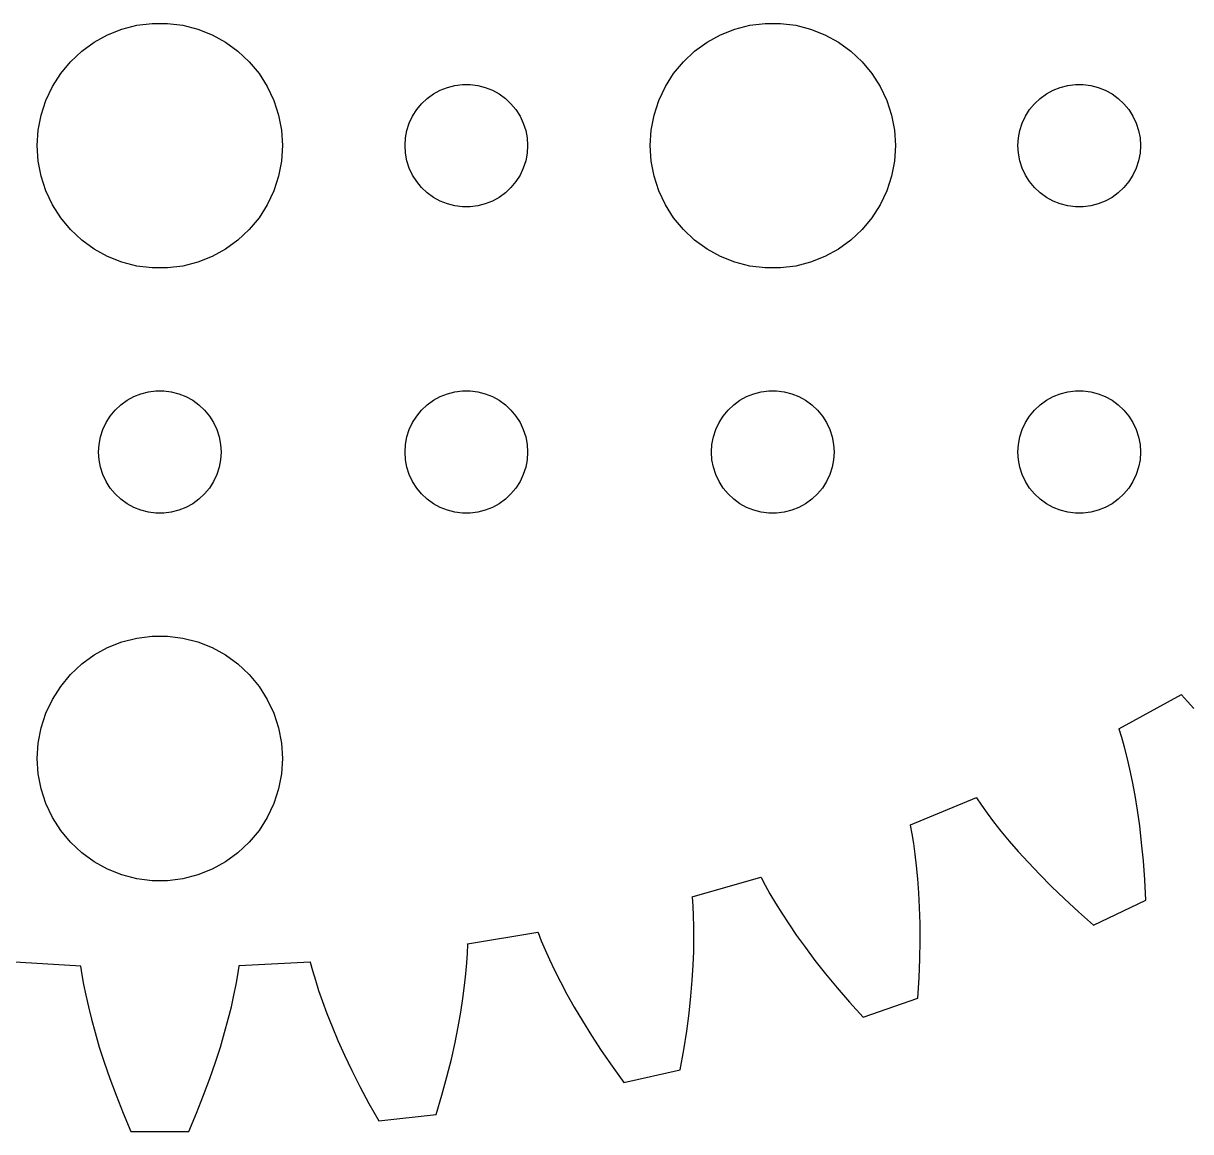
# Model space of a CAD drawing. Header units: metres. Extents: x -54 to 54, y -54 to 54.
# Drawn here: x -3.34 to 25.23, y -54.14 to -27.01 of the extents above; entities that cross this region are included whole.
import ezdxf

# ---------------------------------------------------------------- set-up
doc = ezdxf.new("R2010")
doc.units = ezdxf.units.M

msp = doc.modelspace()

# ---------------------------------------------------------------- linework, layer by layer
for p, q in [((-0.927048, -27.1468), (-0.562134, -27.0531)), ((-0.562134, -27.0531), (-0.18837, -27.0059)), ((-0.18837, -27.0059), (0.18837, -27.0059)), ((0.18837, -27.0059), (0.562134, -27.0531)), ((0.562134, -27.0531), (0.927048, -27.1468)), ((14.0729, -27.1468), (14.4379, -27.0531)), ((14.4379, -27.0531), (14.8116, -27.0059)), ((14.8116, -27.0059), (15.1884, -27.0059)), ((15.1884, -27.0059), (15.5621, -27.0531)), ((15.5621, -27.0531), (15.927, -27.1468)), ((-1.60747, -27.467), (-1.27733, -27.2855)), ((-1.27733, -27.2855), (-0.927048, -27.1468)), ((0.927048, -27.1468), (1.27733, -27.2855)), ((1.27733, -27.2855), (1.60747, -27.467)), ((13.3925, -27.467), (13.7227, -27.2855)), ((13.7227, -27.2855), (14.0729, -27.1468)), ((15.927, -27.1468), (16.2773, -27.2855)), ((16.2773, -27.2855), (16.6075, -27.467)), ((-2.1869, -27.9464), (-1.91226, -27.6884)), ((-1.91226, -27.6884), (-1.60747, -27.467)), ((1.60747, -27.467), (1.91226, -27.6884)), ((1.91226, -27.6884), (2.1869, -27.9464)), ((12.8131, -27.9464), (13.0877, -27.6884)), ((13.0877, -27.6884), (13.3925, -27.467)), ((16.6075, -27.467), (16.9123, -27.6884)), ((16.9123, -27.6884), (17.1869, -27.9464)), ((-2.42705, -28.2366), (-2.1869, -27.9464)), ((2.1869, -27.9464), (2.42705, -28.2366)), ((12.5729, -28.2366), (12.8131, -27.9464)), ((17.1869, -27.9464), (17.427, -28.2366)), ((-2.62891, -28.5547), (-2.42705, -28.2366)), ((2.42705, -28.2366), (2.62891, -28.5547)), ((12.3711, -28.5547), (12.5729, -28.2366)), ((17.427, -28.2366), (17.6289, -28.5547)), ((-2.78932, -28.8956), (-2.62891, -28.5547)), ((2.62891, -28.5547), (2.78932, -28.8956)), ((7.03647, -28.5734), (7.21892, -28.5266)), ((7.21892, -28.5266), (7.40581, -28.503)), ((7.40581, -28.503), (7.59418, -28.503)), ((7.59418, -28.503), (7.78107, -28.5266)), ((7.78107, -28.5266), (7.96352, -28.5734)), ((12.2107, -28.8956), (12.3711, -28.5547)), ((17.6289, -28.5547), (17.7893, -28.8956)), ((22.0365, -28.5734), (22.2189, -28.5266)), ((22.2189, -28.5266), (22.4058, -28.503)), ((22.4058, -28.503), (22.5942, -28.503)), ((22.5942, -28.503), (22.7811, -28.5266)), ((22.7811, -28.5266), (22.9635, -28.5734)), ((6.40654, -28.9732), (6.54385, -28.8442)), ((6.54385, -28.8442), (6.69626, -28.7335)), ((6.69626, -28.7335), (6.86133, -28.6427)), ((6.86133, -28.6427), (7.03647, -28.5734)), ((7.96352, -28.5734), (8.13866, -28.6427)), ((8.13866, -28.6427), (8.30373, -28.7335)), ((8.30373, -28.7335), (8.45613, -28.8442)), ((8.45613, -28.8442), (8.59344, -28.9732)), ((21.4065, -28.9732), (21.5439, -28.8442)), ((21.5439, -28.8442), (21.6963, -28.7335)), ((21.6963, -28.7335), (21.8613, -28.6427)), ((21.8613, -28.6427), (22.0365, -28.5734)), ((22.9635, -28.5734), (23.1387, -28.6427)), ((23.1387, -28.6427), (23.3037, -28.7335)), ((23.3037, -28.7335), (23.4561, -28.8442)), ((23.4561, -28.8442), (23.5934, -28.9732)), ((-2.90575, -29.2539), (-2.78932, -28.8956)), ((2.78932, -28.8956), (2.90575, -29.2539)), ((6.18553, -29.2774), (6.28647, -29.1183)), ((6.28647, -29.1183), (6.40654, -28.9732)), ((8.59344, -28.9732), (8.71352, -29.1183)), ((8.71352, -29.1183), (8.81445, -29.2774)), ((12.0942, -29.2539), (12.2107, -28.8956)), ((17.7893, -28.8956), (17.9057, -29.2539)), ((21.1855, -29.2774), (21.2865, -29.1183)), ((21.2865, -29.1183), (21.4065, -28.9732)), ((23.5934, -28.9732), (23.7135, -29.1183)), ((23.7135, -29.1183), (23.8145, -29.2774)), ((-2.97633, -29.624), (-2.90575, -29.2539)), ((2.90575, -29.2539), (2.97633, -29.624)), ((6.10533, -29.4478), (6.18553, -29.2774)), ((8.81445, -29.2774), (8.89465, -29.4478)), ((12.0237, -29.624), (12.0942, -29.2539)), ((17.9057, -29.2539), (17.9763, -29.624)), ((21.1053, -29.4478), (21.1855, -29.2774)), ((23.8145, -29.2774), (23.8947, -29.4478)), ((-3, -30), (-2.97633, -29.624)), ((2.97633, -29.624), (3, -30)), ((6.01183, -29.812), (6.04712, -29.627)), ((6.04712, -29.627), (6.10533, -29.4478)), ((8.89465, -29.4478), (8.95287, -29.627)), ((8.95287, -29.627), (8.98816, -29.812)), ((12, -30), (12.0237, -29.624)), ((17.9763, -29.624), (18, -30)), ((21.0118, -29.812), (21.0471, -29.627)), ((21.0471, -29.627), (21.1053, -29.4478)), ((23.8947, -29.4478), (23.9529, -29.627)), ((23.9529, -29.627), (23.9882, -29.812)), ((6, -30), (6.01183, -29.812)), ((8.98816, -29.812), (9, -30)), ((21, -30), (21.0118, -29.812)), ((23.9882, -29.812), (24, -30)), ((-2.97633, -30.376), (-3, -30)), ((3, -30), (2.97633, -30.376)), ((6.01183, -30.188), (6, -30)), ((6.04712, -30.373), (6.01183, -30.188)), ((8.98816, -30.188), (8.95287, -30.373)), ((9, -30), (8.98816, -30.188)), ((12.0237, -30.376), (12, -30)), ((18, -30), (17.9763, -30.376)), ((21.0118, -30.188), (21, -30)), ((21.0471, -30.373), (21.0118, -30.188)), ((23.9882, -30.188), (23.9529, -30.373)), ((24, -30), (23.9882, -30.188)), ((-2.90575, -30.7461), (-2.97633, -30.376)), ((2.97633, -30.376), (2.90575, -30.7461)), ((6.10533, -30.5522), (6.04712, -30.373)), ((6.18553, -30.7226), (6.10533, -30.5522)), ((8.89465, -30.5522), (8.81445, -30.7226)), ((8.95287, -30.373), (8.89465, -30.5522)), ((12.0942, -30.7461), (12.0237, -30.376)), ((17.9763, -30.376), (17.9057, -30.7461)), ((21.1053, -30.5522), (21.0471, -30.373)), ((21.1855, -30.7226), (21.1053, -30.5522)), ((23.8947, -30.5522), (23.8145, -30.7226)), ((23.9529, -30.373), (23.8947, -30.5522)), ((-2.78932, -31.1044), (-2.90575, -30.7461)), ((2.90575, -30.7461), (2.78932, -31.1044)), ((6.28647, -30.8817), (6.18553, -30.7226)), ((8.81445, -30.7226), (8.71352, -30.8817)), ((12.2107, -31.1044), (12.0942, -30.7461)), ((17.9057, -30.7461), (17.7893, -31.1044)), ((21.2865, -30.8817), (21.1855, -30.7226)), ((23.8145, -30.7226), (23.7135, -30.8817)), ((-2.62891, -31.4453), (-2.78932, -31.1044)), ((2.78932, -31.1044), (2.62891, -31.4453)), ((6.40654, -31.0268), (6.28647, -30.8817)), ((6.54385, -31.1558), (6.40654, -31.0268)), ((8.59344, -31.0268), (8.45613, -31.1558)), ((8.71352, -30.8817), (8.59344, -31.0268)), ((12.3711, -31.4453), (12.2107, -31.1044)), ((17.7893, -31.1044), (17.6289, -31.4453)), ((21.4065, -31.0268), (21.2865, -30.8817)), ((21.5439, -31.1558), (21.4065, -31.0268)), ((23.5934, -31.0268), (23.4561, -31.1558)), ((23.7135, -30.8817), (23.5934, -31.0268)), ((6.69626, -31.2665), (6.54385, -31.1558)), ((6.86133, -31.3572), (6.69626, -31.2665)), ((7.03647, -31.4266), (6.86133, -31.3572)), ((8.13866, -31.3572), (7.96352, -31.4266)), ((8.30373, -31.2665), (8.13866, -31.3572)), ((8.45613, -31.1558), (8.30373, -31.2665)), ((21.6963, -31.2665), (21.5439, -31.1558)), ((21.8613, -31.3572), (21.6963, -31.2665)), ((22.0365, -31.4266), (21.8613, -31.3572)), ((23.1387, -31.3572), (22.9635, -31.4266)), ((23.3037, -31.2665), (23.1387, -31.3572)), ((23.4561, -31.1558), (23.3037, -31.2665)), ((-2.42705, -31.7634), (-2.62891, -31.4453)), ((2.62891, -31.4453), (2.42705, -31.7634)), ((7.21892, -31.4734), (7.03647, -31.4266)), ((7.40581, -31.497), (7.21892, -31.4734)), ((7.59418, -31.497), (7.40581, -31.497)), ((7.78107, -31.4734), (7.59418, -31.497)), ((7.96352, -31.4266), (7.78107, -31.4734)), ((12.5729, -31.7634), (12.3711, -31.4453)), ((17.6289, -31.4453), (17.427, -31.7634)), ((22.2189, -31.4734), (22.0365, -31.4266)), ((22.4058, -31.497), (22.2189, -31.4734)), ((22.5942, -31.497), (22.4058, -31.497)), ((22.7811, -31.4734), (22.5942, -31.497)), ((22.9635, -31.4266), (22.7811, -31.4734)), ((-2.1869, -32.0536), (-2.42705, -31.7634)), ((2.42705, -31.7634), (2.1869, -32.0536)), ((12.8131, -32.0536), (12.5729, -31.7634)), ((17.427, -31.7634), (17.1869, -32.0536)), ((-1.91226, -32.3115), (-2.1869, -32.0536)), ((2.1869, -32.0536), (1.91226, -32.3115)), ((13.0877, -32.3115), (12.8131, -32.0536)), ((17.1869, -32.0536), (16.9123, -32.3115)), ((-1.60747, -32.533), (-1.91226, -32.3115)), ((-1.27733, -32.7145), (-1.60747, -32.533)), ((1.60747, -32.533), (1.27733, -32.7145)), ((1.91226, -32.3115), (1.60747, -32.533)), ((13.3925, -32.533), (13.0877, -32.3115)), ((13.7227, -32.7145), (13.3925, -32.533)), ((16.6075, -32.533), (16.2773, -32.7145)), ((16.9123, -32.3115), (16.6075, -32.533)), ((-0.927048, -32.8532), (-1.27733, -32.7145)), ((1.27733, -32.7145), (0.927048, -32.8532)), ((14.0729, -32.8532), (13.7227, -32.7145)), ((16.2773, -32.7145), (15.927, -32.8532)), ((-0.562134, -32.9469), (-0.927048, -32.8532)), ((-0.18837, -32.9941), (-0.562134, -32.9469)), ((0.18837, -32.9941), (-0.18837, -32.9941)), ((0.562134, -32.9469), (0.18837, -32.9941)), ((0.927048, -32.8532), (0.562134, -32.9469)), ((14.4379, -32.9469), (14.0729, -32.8532)), ((14.8116, -32.9941), (14.4379, -32.9469)), ((15.1884, -32.9941), (14.8116, -32.9941)), ((15.5621, -32.9469), (15.1884, -32.9941)), ((15.927, -32.8532), (15.5621, -32.9469)), ((-0.956131, -36.3442), (-0.803726, -36.2335)), ((-0.803726, -36.2335), (-0.638657, -36.1428)), ((-0.638657, -36.1428), (-0.463516, -36.0734)), ((-0.463516, -36.0734), (-0.281067, -36.0266)), ((-0.281067, -36.0266), (-0.094177, -36.003)), ((-0.094177, -36.003), (0.094177, -36.003)), ((0.094177, -36.003), (0.281067, -36.0266)), ((0.281067, -36.0266), (0.463516, -36.0734)), ((0.463516, -36.0734), (0.638657, -36.1428)), ((0.638657, -36.1428), (0.803726, -36.2335)), ((0.803726, -36.2335), (0.956131, -36.3442)), ((6.54385, -36.3442), (6.69626, -36.2335)), ((6.69626, -36.2335), (6.86133, -36.1428)), ((6.86133, -36.1428), (7.03647, -36.0734)), ((7.03647, -36.0734), (7.21892, -36.0266)), ((7.21892, -36.0266), (7.40581, -36.003)), ((7.40581, -36.003), (7.59418, -36.003)), ((7.59418, -36.003), (7.78107, -36.0266)), ((7.78107, -36.0266), (7.96352, -36.0734)), ((7.96352, -36.0734), (8.13866, -36.1428)), ((8.13866, -36.1428), (8.30373, -36.2335)), ((8.30373, -36.2335), (8.45613, -36.3442)), ((14.0439, -36.3442), (14.1963, -36.2335)), ((14.1963, -36.2335), (14.3613, -36.1428)), ((14.3613, -36.1428), (14.5365, -36.0734)), ((14.5365, -36.0734), (14.7189, -36.0266)), ((14.7189, -36.0266), (14.9058, -36.003)), ((14.9058, -36.003), (15.0942, -36.003)), ((15.0942, -36.003), (15.2811, -36.0266)), ((15.2811, -36.0266), (15.4635, -36.0734)), ((15.4635, -36.0734), (15.6387, -36.1428)), ((15.6387, -36.1428), (15.8037, -36.2335)), ((15.8037, -36.2335), (15.9561, -36.3442)), ((21.5439, -36.3442), (21.6963, -36.2335)), ((21.6963, -36.2335), (21.8613, -36.1428)), ((21.8613, -36.1428), (22.0365, -36.0734)), ((22.0365, -36.0734), (22.2189, -36.0266)), ((22.2189, -36.0266), (22.4058, -36.003)), ((22.4058, -36.003), (22.5942, -36.003)), ((22.5942, -36.003), (22.7811, -36.0266)), ((22.7811, -36.0266), (22.9635, -36.0734)), ((22.9635, -36.0734), (23.1387, -36.1428)), ((23.1387, -36.1428), (23.3037, -36.2335)), ((23.3037, -36.2335), (23.4561, -36.3442)), ((-1.21352, -36.6183), (-1.09344, -36.4732)), ((-1.09344, -36.4732), (-0.956131, -36.3442)), ((0.956131, -36.3442), (1.09344, -36.4732)), ((1.09344, -36.4732), (1.21352, -36.6183)), ((6.28647, -36.6183), (6.40654, -36.4732)), ((6.40654, -36.4732), (6.54385, -36.3442)), ((8.45613, -36.3442), (8.59344, -36.4732)), ((8.59344, -36.4732), (8.71352, -36.6183)), ((13.7865, -36.6183), (13.9065, -36.4732)), ((13.9065, -36.4732), (14.0439, -36.3442)), ((15.9561, -36.3442), (16.0934, -36.4732)), ((16.0934, -36.4732), (16.2135, -36.6183)), ((21.2865, -36.6183), (21.4065, -36.4732)), ((21.4065, -36.4732), (21.5439, -36.3442)), ((23.4561, -36.3442), (23.5934, -36.4732)), ((23.5934, -36.4732), (23.7135, -36.6183)), ((-1.39465, -36.9478), (-1.31445, -36.7774)), ((-1.31445, -36.7774), (-1.21352, -36.6183)), ((1.21352, -36.6183), (1.31445, -36.7774)), ((1.31445, -36.7774), (1.39465, -36.9478)), ((6.10533, -36.9478), (6.18553, -36.7774)), ((6.18553, -36.7774), (6.28647, -36.6183)), ((8.71352, -36.6183), (8.81445, -36.7774)), ((8.81445, -36.7774), (8.89465, -36.9478)), ((13.6053, -36.9478), (13.6855, -36.7774)), ((13.6855, -36.7774), (13.7865, -36.6183)), ((16.2135, -36.6183), (16.3145, -36.7774)), ((16.3145, -36.7774), (16.3947, -36.9478)), ((21.1053, -36.9478), (21.1855, -36.7774)), ((21.1855, -36.7774), (21.2865, -36.6183)), ((23.7135, -36.6183), (23.8145, -36.7774)), ((23.8145, -36.7774), (23.8947, -36.9478)), ((-1.48816, -37.312), (-1.45287, -37.127)), ((-1.45287, -37.127), (-1.39465, -36.9478)), ((1.39465, -36.9478), (1.45287, -37.127)), ((1.45287, -37.127), (1.48816, -37.312)), ((6.01183, -37.312), (6.04712, -37.127)), ((6.04712, -37.127), (6.10533, -36.9478)), ((8.89465, -36.9478), (8.95287, -37.127)), ((8.95287, -37.127), (8.98816, -37.312)), ((13.5118, -37.312), (13.5471, -37.127)), ((13.5471, -37.127), (13.6053, -36.9478)), ((16.3947, -36.9478), (16.4529, -37.127)), ((16.4529, -37.127), (16.4882, -37.312)), ((21.0118, -37.312), (21.0471, -37.127)), ((21.0471, -37.127), (21.1053, -36.9478)), ((23.8947, -36.9478), (23.9529, -37.127)), ((23.9529, -37.127), (23.9882, -37.312)), ((-1.5, -37.5), (-1.48816, -37.312)), ((1.48816, -37.312), (1.5, -37.5)), ((6, -37.5), (6.01183, -37.312)), ((8.98816, -37.312), (9, -37.5)), ((13.5, -37.5), (13.5118, -37.312)), ((16.4882, -37.312), (16.5, -37.5)), ((21, -37.5), (21.0118, -37.312)), ((23.9882, -37.312), (24, -37.5)), ((-1.48816, -37.688), (-1.5, -37.5)), ((-1.45287, -37.873), (-1.48816, -37.688)), ((1.48816, -37.688), (1.45287, -37.873)), ((1.5, -37.5), (1.48816, -37.688)), ((6.01183, -37.688), (6, -37.5)), ((6.04712, -37.873), (6.01183, -37.688)), ((8.98816, -37.688), (8.95287, -37.873)), ((9, -37.5), (8.98816, -37.688)), ((13.5118, -37.688), (13.5, -37.5)), ((13.5471, -37.873), (13.5118, -37.688)), ((16.4882, -37.688), (16.4529, -37.873)), ((16.5, -37.5), (16.4882, -37.688)), ((21.0118, -37.688), (21, -37.5)), ((21.0471, -37.873), (21.0118, -37.688)), ((23.9882, -37.688), (23.9529, -37.873)), ((24, -37.5), (23.9882, -37.688)), ((-1.39465, -38.0522), (-1.45287, -37.873)), ((1.45287, -37.873), (1.39465, -38.0522)), ((6.10533, -38.0522), (6.04712, -37.873)), ((8.95287, -37.873), (8.89465, -38.0522)), ((13.6053, -38.0522), (13.5471, -37.873)), ((16.4529, -37.873), (16.3947, -38.0522)), ((21.1053, -38.0522), (21.0471, -37.873)), ((23.9529, -37.873), (23.8947, -38.0522)), ((-1.31445, -38.2226), (-1.39465, -38.0522)), ((-1.21352, -38.3817), (-1.31445, -38.2226)), ((1.31445, -38.2226), (1.21352, -38.3817)), ((1.39465, -38.0522), (1.31445, -38.2226)), ((6.18553, -38.2226), (6.10533, -38.0522)), ((6.28647, -38.3817), (6.18553, -38.2226)), ((8.81445, -38.2226), (8.71352, -38.3817)), ((8.89465, -38.0522), (8.81445, -38.2226)), ((13.6855, -38.2226), (13.6053, -38.0522)), ((13.7865, -38.3817), (13.6855, -38.2226)), ((16.3145, -38.2226), (16.2135, -38.3817)), ((16.3947, -38.0522), (16.3145, -38.2226)), ((21.1855, -38.2226), (21.1053, -38.0522)), ((21.2865, -38.3817), (21.1855, -38.2226)), ((23.8145, -38.2226), (23.7135, -38.3817)), ((23.8947, -38.0522), (23.8145, -38.2226)), ((-1.09344, -38.5268), (-1.21352, -38.3817)), ((-0.956131, -38.6558), (-1.09344, -38.5268)), ((1.09344, -38.5268), (0.956131, -38.6558)), ((1.21352, -38.3817), (1.09344, -38.5268)), ((6.40654, -38.5268), (6.28647, -38.3817)), ((6.54385, -38.6558), (6.40654, -38.5268)), ((8.59344, -38.5268), (8.45613, -38.6558)), ((8.71352, -38.3817), (8.59344, -38.5268)), ((13.9065, -38.5268), (13.7865, -38.3817)), ((14.0439, -38.6558), (13.9065, -38.5268)), ((16.0934, -38.5268), (15.9561, -38.6558)), ((16.2135, -38.3817), (16.0934, -38.5268)), ((21.4065, -38.5268), (21.2865, -38.3817)), ((21.5439, -38.6558), (21.4065, -38.5268)), ((23.5934, -38.5268), (23.4561, -38.6558)), ((23.7135, -38.3817), (23.5934, -38.5268)), ((-0.803726, -38.7665), (-0.956131, -38.6558)), ((-0.638657, -38.8572), (-0.803726, -38.7665)), ((0.803726, -38.7665), (0.638657, -38.8572)), ((0.956131, -38.6558), (0.803726, -38.7665)), ((6.69626, -38.7665), (6.54385, -38.6558)), ((6.86133, -38.8572), (6.69626, -38.7665)), ((8.30373, -38.7665), (8.13866, -38.8572)), ((8.45613, -38.6558), (8.30373, -38.7665)), ((14.1963, -38.7665), (14.0439, -38.6558)), ((14.3613, -38.8572), (14.1963, -38.7665)), ((15.8037, -38.7665), (15.6387, -38.8572)), ((15.9561, -38.6558), (15.8037, -38.7665)), ((21.6963, -38.7665), (21.5439, -38.6558)), ((21.8613, -38.8572), (21.6963, -38.7665)), ((23.3037, -38.7665), (23.1387, -38.8572)), ((23.4561, -38.6558), (23.3037, -38.7665)), ((-0.463516, -38.9266), (-0.638657, -38.8572)), ((-0.281067, -38.9734), (-0.463516, -38.9266)), ((-0.094177, -38.997), (-0.281067, -38.9734)), ((0.094177, -38.997), (-0.094177, -38.997)), ((0.281067, -38.9734), (0.094177, -38.997)), ((0.463516, -38.9266), (0.281067, -38.9734)), ((0.638657, -38.8572), (0.463516, -38.9266)), ((7.03647, -38.9266), (6.86133, -38.8572)), ((7.21892, -38.9734), (7.03647, -38.9266)), ((7.40581, -38.997), (7.21892, -38.9734)), ((7.59418, -38.997), (7.40581, -38.997)), ((7.78107, -38.9734), (7.59418, -38.997)), ((7.96352, -38.9266), (7.78107, -38.9734)), ((8.13866, -38.8572), (7.96352, -38.9266)), ((14.5365, -38.9266), (14.3613, -38.8572)), ((14.7189, -38.9734), (14.5365, -38.9266)), ((14.9058, -38.997), (14.7189, -38.9734)), ((15.0942, -38.997), (14.9058, -38.997)), ((15.2811, -38.9734), (15.0942, -38.997)), ((15.4635, -38.9266), (15.2811, -38.9734)), ((15.6387, -38.8572), (15.4635, -38.9266)), ((22.0365, -38.9266), (21.8613, -38.8572)), ((22.2189, -38.9734), (22.0365, -38.9266)), ((22.4058, -38.997), (22.2189, -38.9734)), ((22.5942, -38.997), (22.4058, -38.997)), ((22.7811, -38.9734), (22.5942, -38.997)), ((22.9635, -38.9266), (22.7811, -38.9734)), ((23.1387, -38.8572), (22.9635, -38.9266)), ((-1.27733, -42.2855), (-0.927048, -42.1468)), ((-0.927048, -42.1468), (-0.562134, -42.0531)), ((-0.562134, -42.0531), (-0.18837, -42.0059)), ((-0.18837, -42.0059), (0.18837, -42.0059)), ((0.18837, -42.0059), (0.562134, -42.0531)), ((0.562134, -42.0531), (0.927048, -42.1468)), ((0.927048, -42.1468), (1.27733, -42.2855)), ((-1.91226, -42.6885), (-1.60747, -42.467)), ((-1.60747, -42.467), (-1.27733, -42.2855)), ((1.27733, -42.2855), (1.60747, -42.467)), ((1.60747, -42.467), (1.91226, -42.6885)), ((-2.1869, -42.9464), (-1.91226, -42.6885)), ((1.91226, -42.6885), (2.1869, -42.9464)), ((-2.42705, -43.2366), (-2.1869, -42.9464)), ((2.1869, -42.9464), (2.42705, -43.2366)), ((-2.62891, -43.5547), (-2.42705, -43.2366)), ((2.42705, -43.2366), (2.62891, -43.5547)), ((-2.78932, -43.8956), (-2.62891, -43.5547)), ((2.62891, -43.5547), (2.78932, -43.8956)), ((23.4716, -44.274), (25.0023, -43.4328)), ((25.0023, -43.4328), (25.0072, -43.4414)), ((25.0072, -43.4414), (25.147, -43.6034)), ((25.147, -43.6034), (25.3075, -43.7811)), ((-2.90575, -44.2539), (-2.78932, -43.8956)), ((2.78932, -43.8956), (2.90575, -44.2539)), ((-2.97633, -44.624), (-2.90575, -44.2539)), ((2.90575, -44.2539), (2.97633, -44.624)), ((23.4782, -44.2864), (23.4716, -44.274)), ((23.541, -44.491), (23.4782, -44.2864)), ((23.6061, -44.7214), (23.541, -44.491)), ((-3, -45), (-2.97633, -44.624)), ((2.97633, -44.624), (3, -45)), ((23.6723, -44.9778), (23.6061, -44.7214)), ((-2.97633, -45.376), (-3, -45)), ((3, -45), (2.97633, -45.376)), ((23.7385, -45.2604), (23.6723, -44.9778)), ((-2.90575, -45.7461), (-2.97633, -45.376)), ((2.97633, -45.376), (2.90575, -45.7461)), ((23.8034, -45.5693), (23.7385, -45.2604)), ((23.866, -45.9045), (23.8034, -45.5693)), ((-2.78932, -46.1044), (-2.90575, -45.7461)), ((2.90575, -45.7461), (2.78932, -46.1044)), ((18.3669, -46.6236), (19.9822, -45.9591)), ((19.9822, -45.9591), (19.9861, -45.9681)), ((19.9861, -45.9681), (20.1069, -46.1448)), ((23.9251, -46.2661), (23.866, -45.9045)), ((-2.62891, -46.4453), (-2.78932, -46.1044)), ((2.78932, -46.1044), (2.62891, -46.4453)), ((20.1069, -46.1448), (20.2464, -46.3393)), ((23.9795, -46.6542), (23.9251, -46.2661)), ((-2.42705, -46.7634), (-2.62891, -46.4453)), ((2.62891, -46.4453), (2.42705, -46.7634)), ((20.2464, -46.3393), (20.4056, -46.551)), ((20.4056, -46.551), (20.5853, -46.7789)), ((-2.1869, -47.0536), (-2.42705, -46.7634)), ((2.42705, -46.7634), (2.1869, -47.0536)), ((18.3721, -46.6367), (18.3669, -46.6236)), ((18.4116, -46.847), (18.3721, -46.6367)), ((18.4505, -47.0833), (18.4116, -46.847)), ((20.5853, -46.7789), (20.7863, -47.0222)), ((24.028, -47.0686), (23.9795, -46.6542)), ((-1.91226, -47.3115), (-2.1869, -47.0536)), ((2.1869, -47.0536), (1.91226, -47.3115)), ((18.4875, -47.3455), (18.4505, -47.0833)), ((20.7863, -47.0222), (21.0093, -47.2802)), ((24.0695, -47.5093), (24.028, -47.0686)), ((-1.60747, -47.533), (-1.91226, -47.3115)), ((1.91226, -47.3115), (1.60747, -47.533)), ((18.5217, -47.6337), (18.4875, -47.3455)), ((21.0093, -47.2802), (21.2552, -47.5519)), ((-1.27733, -47.7145), (-1.60747, -47.533)), ((1.60747, -47.533), (1.27733, -47.7145)), ((18.5516, -47.9479), (18.5217, -47.6337)), ((21.2552, -47.5519), (21.5247, -47.8363)), ((24.1028, -47.9762), (24.0695, -47.5093)), ((-0.927048, -47.8532), (-1.27733, -47.7145)), ((-0.562134, -47.9469), (-0.927048, -47.8532)), ((-0.18837, -47.9941), (-0.562134, -47.9469)), ((0.562134, -47.9469), (0.18837, -47.9941)), ((0.927048, -47.8532), (0.562134, -47.9469)), ((1.27733, -47.7145), (0.927048, -47.8532)), ((13.0312, -48.3869), (14.7107, -47.9074)), ((14.7107, -47.9074), (14.7136, -47.9168)), ((14.7136, -47.9168), (14.8139, -48.1059)), ((18.5763, -48.288), (18.5516, -47.9479)), ((21.5247, -47.8363), (21.8185, -48.1327)), ((24.1267, -48.4691), (24.1028, -47.9762)), ((0.18837, -47.9941), (-0.18837, -47.9941)), ((14.8139, -48.1059), (14.9308, -48.3148)), ((21.8185, -48.1327), (22.1372, -48.4399)), ((13.0349, -48.4005), (13.0312, -48.3869)), ((13.0506, -48.6139), (13.0349, -48.4005)), ((14.9308, -48.3148), (15.0652, -48.543)), ((15.0652, -48.543), (15.2183, -48.7896)), ((18.5945, -48.654), (18.5763, -48.288)), ((22.1372, -48.4399), (22.4815, -48.757)), ((22.8519, -49.083), (24.1267, -48.4691)), ((13.0628, -48.853), (13.0506, -48.6139)), ((15.2183, -48.7896), (15.3908, -49.0539)), ((18.6051, -49.0457), (18.5945, -48.654)), ((22.4815, -48.757), (22.8519, -49.083)), ((13.0703, -49.1177), (13.0628, -48.853)), ((13.0719, -49.4079), (13.0703, -49.1177)), ((15.3908, -49.0539), (15.5835, -49.3352)), ((18.6069, -49.463), (18.6051, -49.0457)), ((7.53168, -49.5417), (9.25433, -49.2532)), ((9.25433, -49.2532), (9.25615, -49.2629)), ((9.25615, -49.2629), (9.33456, -49.4621)), ((13.0665, -49.7235), (13.0719, -49.4079)), ((15.5835, -49.3352), (15.7975, -49.6327)), ((7.52553, -49.7694), (7.53378, -49.5556)), ((7.53378, -49.5556), (7.53168, -49.5417)), ((9.33456, -49.4621), (9.42732, -49.6828)), ((9.42732, -49.6828), (9.53543, -49.9245)), ((15.7975, -49.6327), (16.0334, -49.9456)), ((18.5988, -49.9055), (18.6069, -49.463)), ((-3.6812, -49.9756), (-1.93758, -50.0776)), ((1.93741, -50.0735), (3.6815, -49.9797)), ((3.6815, -49.9797), (3.68224, -49.9895)), ((3.68224, -49.9895), (3.73788, -50.1962)), ((7.51086, -50.0084), (7.52553, -49.7694)), ((9.53543, -49.9245), (9.6599, -50.1867)), ((13.0529, -50.0643), (13.0665, -49.7235)), ((16.0334, -49.9456), (16.2922, -50.2729)), ((18.5796, -50.3732), (18.5988, -49.9055)), ((-1.93758, -50.0776), (-1.93796, -50.0875)), ((-1.93796, -50.0875), (-1.90581, -50.2991)), ((1.90581, -50.2991), (1.93796, -50.0875)), ((1.93796, -50.0875), (1.93741, -50.0735)), ((3.73788, -50.1962), (3.80534, -50.4259)), ((7.45778, -50.5608), (7.48868, -50.2723)), ((7.48868, -50.2723), (7.51086, -50.0084)), ((9.6599, -50.1867), (9.80168, -50.4687)), ((13.0301, -50.43), (13.0529, -50.0643)), ((16.2922, -50.2729), (16.5744, -50.6139)), ((-1.90581, -50.2991), (-1.86449, -50.5349)), ((-1.86449, -50.5349), (-1.81288, -50.7946)), ((1.81288, -50.7946), (1.86449, -50.5349)), ((1.86449, -50.5349), (1.90581, -50.2991)), ((3.80534, -50.4259), (3.88571, -50.6782)), ((7.41708, -50.8738), (7.45778, -50.5608)), ((9.80168, -50.4687), (9.96176, -50.7698)), ((12.9967, -50.8204), (13.0301, -50.43)), ((18.5482, -50.8657), (18.5796, -50.3732)), ((-1.81288, -50.7946), (-1.74988, -51.0779)), ((1.74988, -51.0779), (1.81288, -50.7946)), ((3.88571, -50.6782), (3.98003, -50.9527)), ((9.96176, -50.7698), (10.1411, -51.0894)), ((12.9518, -51.2352), (12.9967, -50.8204)), ((16.5744, -50.6139), (16.8811, -50.9676)), ((-1.74988, -51.0779), (-1.67439, -51.3844)), ((1.67439, -51.3844), (1.74988, -51.0779)), ((3.98003, -50.9527), (4.08936, -51.2488)), ((7.36545, -51.2109), (7.41708, -50.8738)), ((10.1411, -51.0894), (10.3405, -51.4267)), ((16.8811, -50.9676), (17.2127, -51.333)), ((17.2127, -51.333), (18.5482, -50.8657)), ((-1.67439, -51.3844), (-1.58534, -51.7136)), ((1.58534, -51.7136), (1.67439, -51.3844)), ((4.08936, -51.2488), (4.21471, -51.5659)), ((7.30177, -51.5718), (7.36545, -51.2109)), ((12.8942, -51.6741), (12.9518, -51.2352)), ((4.21471, -51.5659), (4.35709, -51.9036)), ((7.22493, -51.9561), (7.30177, -51.5718)), ((10.3405, -51.4267), (10.5609, -51.7809)), ((12.8228, -52.1367), (12.8942, -51.6741)), ((-1.58534, -51.7136), (-1.48166, -52.0651)), ((1.48166, -52.0651), (1.58534, -51.7136)), ((4.35709, -51.9036), (4.51752, -52.2611)), ((7.13385, -52.3632), (7.22493, -51.9561)), ((10.5609, -51.7809), (10.8033, -52.1514)), ((-1.48166, -52.0651), (-1.36227, -52.4383)), ((1.36227, -52.4383), (1.48166, -52.0651)), ((4.51752, -52.2611), (4.69691, -52.6378)), ((10.8033, -52.1514), (11.0684, -52.5372)), ((12.7364, -52.6226), (12.8228, -52.1367)), ((-1.36227, -52.4383), (-1.22618, -52.8327)), ((1.22618, -52.8327), (1.36227, -52.4383)), ((7.02747, -52.7929), (7.13385, -52.3632)), ((11.0684, -52.5372), (11.357, -52.9374)), ((-1.22618, -52.8327), (-1.07236, -53.2478)), ((1.07236, -53.2478), (1.22618, -52.8327)), ((4.69691, -52.6378), (4.89624, -53.0331)), ((6.90468, -53.2446), (7.02747, -52.7929)), ((11.357, -52.9374), (12.7364, -52.6226)), ((4.89624, -53.0331), (5.11647, -53.4461)), ((-1.07236, -53.2478), (-0.899765, -53.6829)), ((0.899765, -53.6829), (1.07236, -53.2478)), ((6.76447, -53.7177), (6.90468, -53.2446)), ((-0.899765, -53.6829), (-0.707458, -54.1374)), ((0.707458, -54.1374), (0.899765, -53.6829)), ((5.11647, -53.4461), (5.35844, -53.8762)), ((5.35844, -53.8762), (6.76447, -53.7177)), ((-0.707458, -54.1374), (0.707458, -54.1374))]:
    msp.add_line(p, q)

doc.saveas('drawing.dxf')
